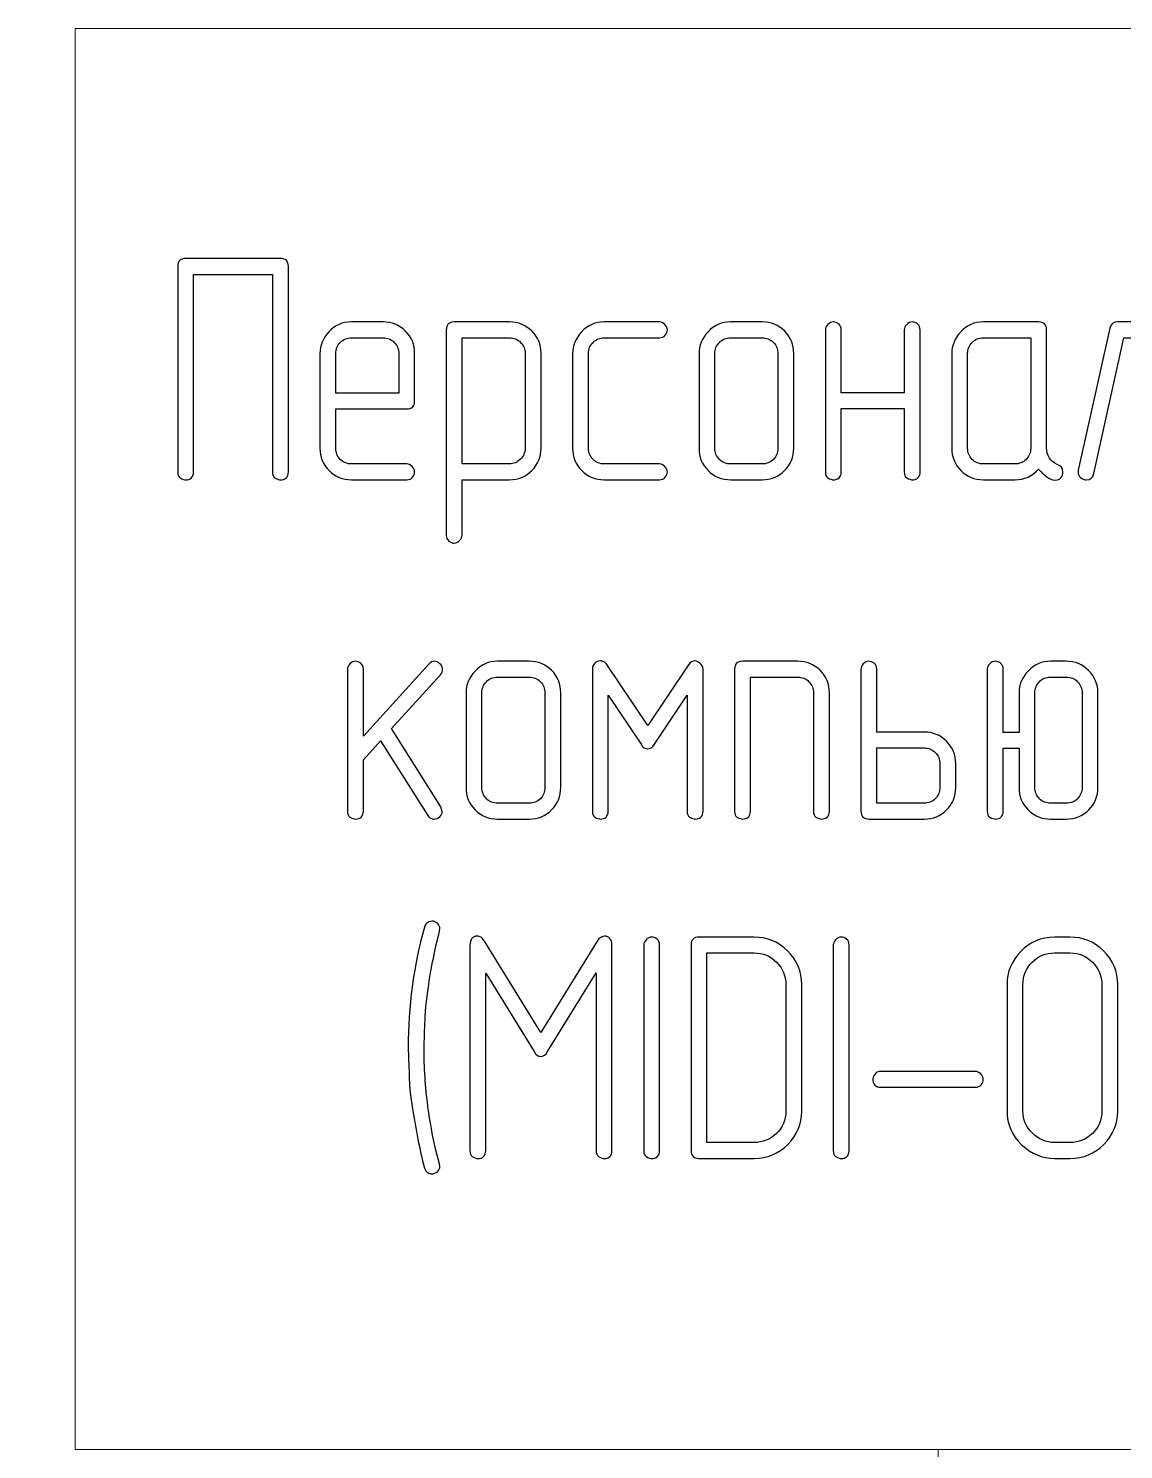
# Model space of a CAD drawing. Header units: millimetres. Extents: x -200 to 200, y -144 to 143.
# Drawn here: x 9.33 to 37.99, y 74.43 to 111.63 of the extents above; entities that cross this region are included whole.
import ezdxf

# ---------------------------------------------------------------- set-up
doc = ezdxf.new("R2010")
doc.units = ezdxf.units.MM
doc.header["$MEASUREMENT"] = 0
doc.layers.add('BLACK', color=7, linetype='Continuous')

msp = doc.modelspace()

# ---------------------------------------------------------------- linework, layer by layer
at = {"layer": 'BLACK', "color": 250, "lineweight": 20}
msp.add_lwpolyline([(10.5513, 74.4343), (55.7383, 74.4343), (55.7383, 111.6283), (10.5513, 111.6283), (10.5513, 74.4343)], close=True, dxfattribs=at)
at = {"layer": 'BLACK', "color": 250}
for points, knots in [([(16.1325, 100.0195), (16.1325, 99.9532), (16.1127, 99.901), (16.0746, 99.8629), (16.0351, 99.829), (15.9857, 99.8135), (15.925, 99.8121), (15.8996, 99.8135), (15.8517, 99.829), (15.7797, 99.8629), (15.7388, 99.8953), (15.7176, 99.9475), (15.7176, 100.0195), (15.7176, 100.0195), (15.7176, 105.1913), (15.7176, 105.1913), (15.7176, 105.1913), (13.6517, 105.1913), (13.6517, 105.1913), (13.6517, 105.1913), (13.6517, 100.0195), (13.6517, 100.0195), (13.6517, 99.9532), (13.632, 99.901), (13.5939, 99.8629), (13.5544, 99.829), (13.505, 99.8135), (13.4443, 99.8121), (13.4189, 99.8135), (13.3709, 99.829), (13.299, 99.8629), (13.258, 99.8953), (13.2369, 99.9475), (13.2369, 100.0195), (13.2369, 100.0195), (13.2369, 105.3987), (13.2369, 105.3987), (13.2369, 105.537), (13.306, 105.6061), (13.4429, 105.6061), (13.4429, 105.6061), (15.9265, 105.6061), (15.9265, 105.6061), (16.0633, 105.6061), (16.1325, 105.537), (16.1325, 105.3987), (16.1325, 105.3987), (16.1325, 100.0195), (16.1325, 100.0195)], [0, 0, 0, 0, 0.0625, 0.0625, 0.0625, 0.125, 0.125, 0.125, 0.1875, 0.1875, 0.1875, 0.25, 0.25, 0.25, 0.3125, 0.3125, 0.3125, 0.375, 0.375, 0.375, 0.4375, 0.4375, 0.4375, 0.5, 0.5, 0.5, 0.5625, 0.5625, 0.5625, 0.625, 0.625, 0.625, 0.6875, 0.6875, 0.6875, 0.75, 0.75, 0.75, 0.8125, 0.8125, 0.8125, 0.875, 0.875, 0.875, 0.9375, 0.9375, 0.9375, 1, 1, 1, 1]), ([(17.3728, 101.6691), (17.3728, 101.6691), (17.3728, 100.6404), (17.3728, 100.6404), (17.3728, 100.5261), (17.4123, 100.4287), (17.4928, 100.3497), (17.5718, 100.2693), (17.6706, 100.2298), (17.7863, 100.2298), (17.7863, 100.2298), (19.2327, 100.2298), (19.2327, 100.2298), (19.2821, 100.2298), (19.3286, 100.2072), (19.3724, 100.1634), (19.4161, 100.1197), (19.4387, 100.0717), (19.4387, 100.0223), (19.4387, 99.9729), (19.4204, 99.925), (19.3851, 99.8812), (19.3484, 99.8375), (19.2976, 99.8149), (19.2313, 99.8149), (19.2313, 99.8149), (17.7849, 99.8149), (17.7849, 99.8149), (17.5535, 99.8149), (17.3573, 99.8953), (17.1979, 100.0548), (17.0384, 100.2142), (16.958, 100.4104), (16.958, 100.6418), (16.958, 100.6418), (16.958, 103.1197), (16.958, 103.1197), (16.958, 103.3272), (17.037, 103.5163), (17.1936, 103.6884), (17.3503, 103.8606), (17.5478, 103.9466), (17.7849, 103.9466), (17.7849, 103.9466), (18.6118, 103.9466), (18.6118, 103.9466), (18.8404, 103.9466), (19.0351, 103.8676), (19.1974, 103.7082), (19.3583, 103.5501), (19.4387, 103.3526), (19.4387, 103.1183), (19.4387, 103.1183), (19.4387, 101.8765), (19.4387, 101.8765), (19.4387, 101.7383), (19.3696, 101.6691), (19.2327, 101.6691), (19.2327, 101.6691), (17.3728, 101.6691), (17.3728, 101.6691)], [0, 0, 0, 0, 0.05, 0.05, 0.05, 0.1, 0.1, 0.1, 0.15, 0.15, 0.15, 0.2, 0.2, 0.2, 0.25, 0.25, 0.25, 0.3, 0.3, 0.3, 0.35, 0.35, 0.35, 0.4, 0.4, 0.4, 0.45, 0.45, 0.45, 0.5, 0.5, 0.5, 0.55, 0.55, 0.55, 0.6, 0.6, 0.6, 0.65, 0.65, 0.65, 0.7, 0.7, 0.7, 0.75, 0.75, 0.75, 0.8, 0.8, 0.8, 0.85, 0.85, 0.85, 0.9, 0.9, 0.9, 0.95, 0.95, 0.95, 1, 1, 1, 1]), ([(20.6805, 99.8149), (20.6805, 99.8149), (20.6805, 98.3657), (20.6805, 98.3657), (20.6805, 98.3149), (20.658, 98.2683), (20.6142, 98.2246), (20.5705, 98.1794), (20.5225, 98.1582), (20.4731, 98.1568), (20.4237, 98.1582), (20.3757, 98.1752), (20.332, 98.2119), (20.2882, 98.2471), (20.2657, 98.2979), (20.2657, 98.3643), (20.2657, 98.3643), (20.2657, 103.7392), (20.2657, 103.7392), (20.2657, 103.8775), (20.3348, 103.9466), (20.4731, 103.9466), (20.4731, 103.9466), (21.9237, 103.9466), (21.9237, 103.9466), (22.1467, 103.9466), (22.34, 103.8676), (22.5023, 103.7096), (22.6646, 103.5515), (22.7464, 103.3568), (22.7464, 103.1254), (22.7464, 103.1254), (22.7464, 100.6446), (22.7464, 100.6446), (22.7464, 100.416), (22.6674, 100.2213), (22.5093, 100.059), (22.3499, 99.8967), (22.1552, 99.8149), (21.9237, 99.8149), (21.9237, 99.8149), (20.6805, 99.8149), (20.6805, 99.8149)], [0, 0, 0, 0, 0.0714286, 0.0714286, 0.0714286, 0.1428571, 0.1428571, 0.1428571, 0.2142857, 0.2142857, 0.2142857, 0.2857143, 0.2857143, 0.2857143, 0.3571429, 0.3571429, 0.3571429, 0.4285714, 0.4285714, 0.4285714, 0.5, 0.5, 0.5, 0.5714286, 0.5714286, 0.5714286, 0.6428571, 0.6428571, 0.6428571, 0.7142857, 0.7142857, 0.7142857, 0.7857143, 0.7857143, 0.7857143, 0.8571429, 0.8571429, 0.8571429, 0.9285714, 0.9285714, 0.9285714, 1, 1, 1, 1]), ([(25.8453, 99.8149), (25.8453, 99.8149), (24.4003, 99.8149), (24.4003, 99.8149), (24.1689, 99.8149), (23.9727, 99.8953), (23.8133, 100.0548), (23.6538, 100.2142), (23.5734, 100.4104), (23.5734, 100.6418), (23.5734, 100.6418), (23.5734, 103.1197), (23.5734, 103.1197), (23.5734, 103.3272), (23.6524, 103.5163), (23.809, 103.6884), (23.9657, 103.8606), (24.1632, 103.9466), (24.4003, 103.9466), (24.4003, 103.9466), (25.8453, 103.9466), (25.8453, 103.9466), (25.8961, 103.9466), (25.9426, 103.9241), (25.9864, 103.8803), (26.0301, 103.8366), (26.0527, 103.7886), (26.0527, 103.7392), (26.0527, 103.6898), (26.0344, 103.6418), (25.9991, 103.5981), (25.9624, 103.5544), (25.9116, 103.5318), (25.8467, 103.5318), (25.8467, 103.5318), (24.4017, 103.5318), (24.4017, 103.5318), (24.286, 103.5318), (24.1872, 103.4923), (24.1082, 103.4118), (24.0277, 103.3328), (23.9882, 103.234), (23.9882, 103.1197), (23.9882, 103.1197), (23.9882, 100.6432), (23.9882, 100.6432), (23.9882, 100.5275), (24.0277, 100.4287), (24.1082, 100.3497), (24.1872, 100.2693), (24.286, 100.2298), (24.4017, 100.2298), (24.4017, 100.2298), (25.8467, 100.2298), (25.8467, 100.2298), (25.8961, 100.2298), (25.9426, 100.2072), (25.9864, 100.1634), (26.0301, 100.1197), (26.0527, 100.0717), (26.0527, 100.0223), (26.0527, 99.9729), (26.0344, 99.925), (25.9991, 99.8812), (25.9624, 99.8375), (25.9116, 99.8149), (25.8453, 99.8149)], [0, 0, 0, 0, 0.0454545, 0.0454545, 0.0454545, 0.0909091, 0.0909091, 0.0909091, 0.1363636, 0.1363636, 0.1363636, 0.1818182, 0.1818182, 0.1818182, 0.2272727, 0.2272727, 0.2272727, 0.2727273, 0.2727273, 0.2727273, 0.3181818, 0.3181818, 0.3181818, 0.3636364, 0.3636364, 0.3636364, 0.4090909, 0.4090909, 0.4090909, 0.4545455, 0.4545455, 0.4545455, 0.5, 0.5, 0.5, 0.5454545, 0.5454545, 0.5454545, 0.5909091, 0.5909091, 0.5909091, 0.6363636, 0.6363636, 0.6363636, 0.6818182, 0.6818182, 0.6818182, 0.7272727, 0.7272727, 0.7272727, 0.7727273, 0.7727273, 0.7727273, 0.8181818, 0.8181818, 0.8181818, 0.8636364, 0.8636364, 0.8636364, 0.9090909, 0.9090909, 0.9090909, 0.9545455, 0.9545455, 0.9545455, 1, 1, 1, 1]), ([(29.3618, 100.6418), (29.3618, 100.4104), (29.2814, 100.2142), (29.1219, 100.0548), (28.9625, 99.8953), (28.7663, 99.8149), (28.5349, 99.8149), (28.5349, 99.8149), (27.708, 99.8149), (27.708, 99.8149), (27.4766, 99.8149), (27.2804, 99.8953), (27.121, 100.0548), (26.9615, 100.2142), (26.8811, 100.4104), (26.8811, 100.6418), (26.8811, 100.6418), (26.8811, 103.1197), (26.8811, 103.1197), (26.8811, 103.3272), (26.9601, 103.5163), (27.1167, 103.6884), (27.2734, 103.8606), (27.4709, 103.9466), (27.708, 103.9466), (27.708, 103.9466), (28.5349, 103.9466), (28.5349, 103.9466), (28.7635, 103.9466), (28.9582, 103.8676), (29.1205, 103.7096), (29.2814, 103.5501), (29.3618, 103.354), (29.3618, 103.1197), (29.3618, 103.1197), (29.3618, 100.6418), (29.3618, 100.6418)], [0, 0, 0, 0, 0.0833333, 0.0833333, 0.0833333, 0.1666667, 0.1666667, 0.1666667, 0.25, 0.25, 0.25, 0.3333333, 0.3333333, 0.3333333, 0.4166667, 0.4166667, 0.4166667, 0.5, 0.5, 0.5, 0.5833333, 0.5833333, 0.5833333, 0.6666667, 0.6666667, 0.6666667, 0.75, 0.75, 0.75, 0.8333333, 0.8333333, 0.8333333, 0.9166667, 0.9166667, 0.9166667, 1, 1, 1, 1]), ([(32.2546, 102.0924), (32.2546, 102.0924), (32.2546, 103.7406), (32.2546, 103.7406), (32.2546, 103.7844), (32.2758, 103.8295), (32.3167, 103.8761), (32.3591, 103.9227), (32.407, 103.9466), (32.4621, 103.9466), (32.5115, 103.9466), (32.5594, 103.9283), (32.6032, 103.893), (32.6469, 103.8577), (32.6695, 103.8055), (32.6695, 103.7406), (32.6695, 103.7406), (32.6695, 100.0209), (32.6695, 100.0209), (32.6695, 99.956), (32.6498, 99.9024), (32.6117, 99.8643), (32.5721, 99.8318), (32.5228, 99.8149), (32.4621, 99.8149), (32.4367, 99.8149), (32.3887, 99.8318), (32.3167, 99.8643), (32.2758, 99.8982), (32.2546, 99.9504), (32.2546, 100.0223), (32.2546, 100.0223), (32.2546, 101.6776), (32.2546, 101.6776), (32.2546, 101.6776), (30.6036, 101.6776), (30.6036, 101.6776), (30.6036, 101.6776), (30.6036, 100.0223), (30.6036, 100.0223), (30.6036, 99.956), (30.5839, 99.9038), (30.5458, 99.8643), (30.5063, 99.8318), (30.4569, 99.8149), (30.3962, 99.8149), (30.3708, 99.8149), (30.3228, 99.8318), (30.2509, 99.8643), (30.2099, 99.8982), (30.1888, 99.9504), (30.1888, 100.0209), (30.1888, 100.0209), (30.1888, 103.7406), (30.1888, 103.7406), (30.1888, 103.7844), (30.2099, 103.8295), (30.2509, 103.8761), (30.2932, 103.9227), (30.3412, 103.9466), (30.3962, 103.9466), (30.4456, 103.9466), (30.4936, 103.9283), (30.5373, 103.893), (30.5811, 103.8577), (30.6036, 103.8069), (30.6036, 103.7406), (30.6036, 103.7406), (30.6036, 102.0924), (30.6036, 102.0924), (30.6036, 102.0924), (32.2546, 102.0924), (32.2546, 102.0924)], [0, 0, 0, 0, 0.0416667, 0.0416667, 0.0416667, 0.0833333, 0.0833333, 0.0833333, 0.125, 0.125, 0.125, 0.1666667, 0.1666667, 0.1666667, 0.2083333, 0.2083333, 0.2083333, 0.25, 0.25, 0.25, 0.2916667, 0.2916667, 0.2916667, 0.3333333, 0.3333333, 0.3333333, 0.375, 0.375, 0.375, 0.4166667, 0.4166667, 0.4166667, 0.4583333, 0.4583333, 0.4583333, 0.5, 0.5, 0.5, 0.5416667, 0.5416667, 0.5416667, 0.5833333, 0.5833333, 0.5833333, 0.625, 0.625, 0.625, 0.6666667, 0.6666667, 0.6666667, 0.7083333, 0.7083333, 0.7083333, 0.75, 0.75, 0.75, 0.7916667, 0.7916667, 0.7916667, 0.8333333, 0.8333333, 0.8333333, 0.875, 0.875, 0.875, 0.9166667, 0.9166667, 0.9166667, 0.9583333, 0.9583333, 0.9583333, 1, 1, 1, 1]), ([(36.258, 100.2157), (36.3568, 100.1818), (36.4076, 100.1169), (36.4076, 100.0209), (36.4076, 99.9602), (36.3878, 99.9094), (36.3483, 99.8685), (36.3159, 99.8276), (36.2693, 99.8064), (36.2086, 99.8064), (36.2086, 99.8064), (36.1338, 99.8149), (36.1338, 99.8149), (36.0732, 99.8318), (36.0068, 99.8699), (35.9349, 99.932), (35.9109, 99.9461), (35.8559, 99.9998), (35.7698, 100.0943), (35.6075, 99.908), (35.4001, 99.8149), (35.1503, 99.8149), (35.1503, 99.8149), (34.3234, 99.8149), (34.3234, 99.8149), (34.092, 99.8149), (33.8958, 99.8953), (33.7364, 100.0548), (33.5769, 100.2142), (33.4965, 100.4104), (33.4965, 100.6418), (33.4965, 100.6418), (33.4965, 103.1197), (33.4965, 103.1197), (33.4965, 103.3272), (33.5755, 103.5163), (33.7321, 103.6884), (33.8888, 103.8606), (34.0863, 103.9466), (34.3234, 103.9466), (34.3234, 103.9466), (35.7698, 103.9466), (35.7698, 103.9466), (35.9081, 103.9466), (35.9772, 103.8775), (35.9772, 103.7406), (35.9772, 103.7406), (35.9772, 100.6446), (35.9772, 100.6446), (35.9772, 100.5614), (36.0026, 100.4753), (36.052, 100.385), (36.0929, 100.3215), (36.1621, 100.265), (36.258, 100.2157)], [0, 0, 0, 0, 0.0555556, 0.0555556, 0.0555556, 0.1111111, 0.1111111, 0.1111111, 0.1666667, 0.1666667, 0.1666667, 0.2222222, 0.2222222, 0.2222222, 0.2777778, 0.2777778, 0.2777778, 0.3333333, 0.3333333, 0.3333333, 0.3888889, 0.3888889, 0.3888889, 0.4444444, 0.4444444, 0.4444444, 0.5, 0.5, 0.5, 0.5555556, 0.5555556, 0.5555556, 0.6111111, 0.6111111, 0.6111111, 0.6666667, 0.6666667, 0.6666667, 0.7222222, 0.7222222, 0.7222222, 0.7777778, 0.7777778, 0.7777778, 0.8333333, 0.8333333, 0.8333333, 0.8888889, 0.8888889, 0.8888889, 0.9444444, 0.9444444, 0.9444444, 1, 1, 1, 1]), ([(39.2849, 100.0209), (39.2849, 99.956), (39.2652, 99.9024), (39.2271, 99.8643), (39.1875, 99.8318), (39.1382, 99.8149), (39.0775, 99.8149), (39.0521, 99.8149), (39.0041, 99.8318), (38.9321, 99.8643), (38.8912, 99.8982), (38.87, 99.9504), (38.87, 100.0209), (38.87, 100.0209), (38.87, 103.5318), (38.87, 103.5318), (38.87, 103.5318), (38.0022, 103.5318), (38.0022, 103.5318), (38.0022, 103.5318), (37.212, 99.9758), (37.212, 99.9758), (37.1866, 99.8685), (37.1231, 99.8149), (37.0172, 99.8149), (36.9594, 99.8149), (36.91, 99.8332), (36.8663, 99.8713), (36.8239, 99.908), (36.8028, 99.9574), (36.8028, 100.0167), (36.8028, 100.0167), (36.807, 100.0675), (36.807, 100.0675), (36.807, 100.0675), (37.6339, 103.7858), (37.6339, 103.7858), (37.6593, 103.893), (37.727, 103.9466), (37.8371, 103.9466), (37.8371, 103.9466), (39.0775, 103.9466), (39.0775, 103.9466), (39.2158, 103.9466), (39.2849, 103.8775), (39.2849, 103.7406), (39.2849, 103.7406), (39.2849, 100.0209), (39.2849, 100.0209)], [0, 0, 0, 0, 0.0625, 0.0625, 0.0625, 0.125, 0.125, 0.125, 0.1875, 0.1875, 0.1875, 0.25, 0.25, 0.25, 0.3125, 0.3125, 0.3125, 0.375, 0.375, 0.375, 0.4375, 0.4375, 0.4375, 0.5, 0.5, 0.5, 0.5625, 0.5625, 0.5625, 0.625, 0.625, 0.625, 0.6875, 0.6875, 0.6875, 0.75, 0.75, 0.75, 0.8125, 0.8125, 0.8125, 0.875, 0.875, 0.875, 0.9375, 0.9375, 0.9375, 1, 1, 1, 1]), ([(17.3728, 102.084), (17.3728, 102.084), (19.0238, 102.084), (19.0238, 102.084), (19.0238, 102.084), (19.0238, 103.1183), (19.0238, 103.1183), (19.0238, 103.234), (18.9843, 103.3314), (18.9039, 103.4118), (18.8249, 103.4923), (18.7261, 103.5318), (18.6118, 103.5318), (18.6118, 103.5318), (17.7863, 103.5318), (17.7863, 103.5318), (17.6706, 103.5318), (17.5718, 103.4923), (17.4928, 103.4118), (17.4123, 103.3314), (17.3728, 103.234), (17.3728, 103.1183), (17.3728, 103.1183), (17.3728, 102.084), (17.3728, 102.084)], [0, 0, 0, 0, 0.125, 0.125, 0.125, 0.25, 0.25, 0.25, 0.375, 0.375, 0.375, 0.5, 0.5, 0.5, 0.625, 0.625, 0.625, 0.75, 0.75, 0.75, 0.875, 0.875, 0.875, 1, 1, 1, 1]), ([(20.6805, 100.2298), (20.6805, 100.2298), (21.9223, 100.2298), (21.9223, 100.2298), (22.0296, 100.2298), (22.1255, 100.2707), (22.2074, 100.3539), (22.2906, 100.4358), (22.3315, 100.5332), (22.3315, 100.646), (22.3315, 100.646), (22.3315, 103.124), (22.3315, 103.124), (22.3315, 103.2369), (22.292, 103.3328), (22.2116, 103.4118), (22.1326, 103.4923), (22.0352, 103.5318), (21.9223, 103.5318), (21.9223, 103.5318), (20.6805, 103.5318), (20.6805, 103.5318), (20.6805, 103.5318), (20.6805, 100.2298), (20.6805, 100.2298)], [0, 0, 0, 0, 0.125, 0.125, 0.125, 0.25, 0.25, 0.25, 0.375, 0.375, 0.375, 0.5, 0.5, 0.5, 0.625, 0.625, 0.625, 0.75, 0.75, 0.75, 0.875, 0.875, 0.875, 1, 1, 1, 1]), ([(28.9469, 100.6432), (28.9469, 100.6432), (28.9469, 103.1197), (28.9469, 103.1197), (28.9469, 103.234), (28.9074, 103.3328), (28.827, 103.4118), (28.748, 103.4923), (28.6492, 103.5318), (28.5349, 103.5318), (28.5349, 103.5318), (27.7094, 103.5318), (27.7094, 103.5318), (27.5937, 103.5318), (27.4949, 103.4923), (27.4159, 103.4118), (27.3354, 103.3328), (27.2959, 103.234), (27.2959, 103.1197), (27.2959, 103.1197), (27.2959, 100.6432), (27.2959, 100.6432), (27.2959, 100.5275), (27.3354, 100.4287), (27.4159, 100.3497), (27.4949, 100.2693), (27.5937, 100.2298), (27.7094, 100.2298), (27.7094, 100.2298), (28.5349, 100.2298), (28.5349, 100.2298), (28.6492, 100.2298), (28.748, 100.2693), (28.827, 100.3497), (28.9074, 100.4287), (28.9469, 100.5275), (28.9469, 100.6432)], [0, 0, 0, 0, 0.0833333, 0.0833333, 0.0833333, 0.1666667, 0.1666667, 0.1666667, 0.25, 0.25, 0.25, 0.3333333, 0.3333333, 0.3333333, 0.4166667, 0.4166667, 0.4166667, 0.5, 0.5, 0.5, 0.5833333, 0.5833333, 0.5833333, 0.6666667, 0.6666667, 0.6666667, 0.75, 0.75, 0.75, 0.8333333, 0.8333333, 0.8333333, 0.9166667, 0.9166667, 0.9166667, 1, 1, 1, 1]), ([(35.5623, 100.6432), (35.5623, 100.6432), (35.5623, 103.5318), (35.5623, 103.5318), (35.5623, 103.5318), (34.3248, 103.5318), (34.3248, 103.5318), (34.2091, 103.5318), (34.1103, 103.4923), (34.0313, 103.4118), (33.9508, 103.3328), (33.9113, 103.234), (33.9113, 103.1197), (33.9113, 103.1197), (33.9113, 100.6432), (33.9113, 100.6432), (33.9113, 100.5275), (33.9508, 100.4287), (34.0313, 100.3497), (34.1103, 100.2693), (34.2091, 100.2298), (34.3248, 100.2298), (34.3248, 100.2298), (35.1503, 100.2298), (35.1503, 100.2298), (35.2646, 100.2298), (35.3634, 100.2693), (35.4424, 100.3497), (35.5228, 100.4287), (35.5623, 100.5275), (35.5623, 100.6432)], [0, 0, 0, 0, 0.1, 0.1, 0.1, 0.2, 0.2, 0.2, 0.3, 0.3, 0.3, 0.4, 0.4, 0.4, 0.5, 0.5, 0.5, 0.6, 0.6, 0.6, 0.7, 0.7, 0.7, 0.8, 0.8, 0.8, 0.9, 0.9, 0.9, 1, 1, 1, 1]), ([(18.8327, 93.3068), (18.8327, 93.3068), (20.1281, 91.2536), (20.1281, 91.2536), (20.1281, 91.2536), (20.162, 91.1379), (20.162, 91.1379), (20.162, 91.0885), (20.1394, 91.0391), (20.0957, 90.9926), (20.0519, 90.9545), (20.0026, 90.9347), (19.9475, 90.9347), (19.9108, 90.9347), (19.8812, 90.9418), (19.8558, 90.9559), (19.8318, 90.9686), (19.8064, 90.994), (19.7824, 91.0292), (19.7824, 91.0292), (18.5477, 92.9851), (18.5477, 92.9851), (18.5477, 92.9851), (18.0961, 92.4855), (18.0961, 92.4855), (18.0961, 92.4855), (18.0961, 91.1421), (18.0961, 91.1421), (18.0961, 91.0758), (18.0764, 91.0236), (18.0383, 90.9841), (17.9988, 90.9516), (17.9494, 90.9347), (17.8887, 90.9347), (17.8633, 90.9347), (17.8153, 90.9516), (17.7434, 90.9841), (17.7024, 91.018), (17.6813, 91.0702), (17.6813, 91.1407), (17.6813, 91.1407), (17.6813, 94.8604), (17.6813, 94.8604), (17.6813, 94.9042), (17.7024, 94.9493), (17.7434, 94.9959), (17.7857, 95.0425), (17.8337, 95.0664), (17.8887, 95.0664), (17.9381, 95.0664), (17.9861, 95.0481), (18.0298, 95.0128), (18.0736, 94.9775), (18.0961, 94.9253), (18.0961, 94.8604), (18.0961, 94.8604), (18.0961, 93.105), (18.0961, 93.105), (18.0961, 93.105), (19.8064, 94.9917), (19.8064, 94.9917), (19.853, 95.041), (19.9038, 95.0664), (19.9588, 95.0664), (20.0096, 95.0664), (20.0562, 95.0453), (20.1013, 95.0029), (20.1479, 94.9592), (20.1705, 94.9098), (20.1705, 94.8505), (20.1705, 94.7983), (20.1507, 94.7518), (20.1126, 94.7108), (20.1126, 94.7108), (18.8327, 93.3068), (18.8327, 93.3068)], [0, 0, 0, 0, 0.04, 0.04, 0.04, 0.08, 0.08, 0.08, 0.12, 0.12, 0.12, 0.16, 0.16, 0.16, 0.2, 0.2, 0.2, 0.24, 0.24, 0.24, 0.28, 0.28, 0.28, 0.32, 0.32, 0.32, 0.36, 0.36, 0.36, 0.4, 0.4, 0.4, 0.44, 0.44, 0.44, 0.48, 0.48, 0.48, 0.52, 0.52, 0.52, 0.56, 0.56, 0.56, 0.6, 0.6, 0.6, 0.64, 0.64, 0.64, 0.68, 0.68, 0.68, 0.72, 0.72, 0.72, 0.76, 0.76, 0.76, 0.8, 0.8, 0.8, 0.84, 0.84, 0.84, 0.88, 0.88, 0.88, 0.92, 0.92, 0.92, 0.96, 0.96, 0.96, 1, 1, 1, 1]), ([(23.2637, 91.7616), (23.2637, 91.5302), (23.1833, 91.334), (23.0238, 91.1746), (22.8644, 91.0151), (22.6682, 90.9347), (22.4368, 90.9347), (22.4368, 90.9347), (21.6099, 90.9347), (21.6099, 90.9347), (21.3785, 90.9347), (21.1823, 91.0151), (21.0229, 91.1746), (20.8634, 91.334), (20.783, 91.5302), (20.783, 91.7616), (20.783, 91.7616), (20.783, 94.2395), (20.783, 94.2395), (20.783, 94.447), (20.862, 94.6361), (21.0186, 94.8082), (21.1753, 94.9804), (21.3728, 95.0664), (21.6099, 95.0664), (21.6099, 95.0664), (22.4368, 95.0664), (22.4368, 95.0664), (22.6654, 95.0664), (22.8601, 94.9874), (23.0224, 94.8294), (23.1833, 94.6699), (23.2637, 94.4738), (23.2637, 94.2395), (23.2637, 94.2395), (23.2637, 91.7616), (23.2637, 91.7616)], [0, 0, 0, 0, 0.0833333, 0.0833333, 0.0833333, 0.1666667, 0.1666667, 0.1666667, 0.25, 0.25, 0.25, 0.3333333, 0.3333333, 0.3333333, 0.4166667, 0.4166667, 0.4166667, 0.5, 0.5, 0.5, 0.5833333, 0.5833333, 0.5833333, 0.6666667, 0.6666667, 0.6666667, 0.75, 0.75, 0.75, 0.8333333, 0.8333333, 0.8333333, 0.9166667, 0.9166667, 0.9166667, 1, 1, 1, 1]), ([(26.9863, 91.1407), (26.9863, 91.0758), (26.9665, 91.0222), (26.9284, 90.9841), (26.8889, 90.9516), (26.8395, 90.9347), (26.7788, 90.9347), (26.7534, 90.9347), (26.7055, 90.9516), (26.6335, 90.9841), (26.5926, 91.018), (26.5714, 91.0702), (26.5714, 91.1421), (26.5714, 91.1421), (26.5714, 94.176), (26.5714, 94.176), (26.5714, 94.176), (25.712, 92.8919), (25.712, 92.8919), (25.6627, 92.8115), (25.6048, 92.772), (25.5385, 92.772), (25.475, 92.772), (25.4171, 92.8115), (25.3649, 92.8919), (25.3649, 92.8919), (24.5055, 94.176), (24.5055, 94.176), (24.5055, 94.176), (24.5055, 91.1421), (24.5055, 91.1421), (24.5055, 91.0758), (24.4858, 91.0236), (24.4477, 90.9841), (24.4082, 90.9516), (24.3588, 90.9347), (24.2981, 90.9347), (24.2727, 90.9347), (24.2247, 90.9516), (24.1528, 90.9841), (24.1118, 91.018), (24.0907, 91.0702), (24.0907, 91.1421), (24.0907, 91.1421), (24.0907, 94.8632), (24.0907, 94.8632), (24.0907, 94.9225), (24.1118, 94.9719), (24.1528, 95.0128), (24.1937, 95.0537), (24.2431, 95.0749), (24.3023, 95.0749), (24.3263, 95.0749), (24.356, 95.0664), (24.3884, 95.0495), (24.4223, 95.0425), (24.4491, 95.0185), (24.4717, 94.9804), (24.4717, 94.9804), (25.5385, 93.3816), (25.5385, 93.3816), (25.5385, 93.3816), (26.6053, 94.9761), (26.6053, 94.9761), (26.6533, 95.0425), (26.7125, 95.0749), (26.7831, 95.0749), (26.8113, 95.0749), (26.8522, 95.0552), (26.9058, 95.0156), (26.9595, 94.9747), (26.9863, 94.9239), (26.9863, 94.8604), (26.9863, 94.8604), (26.9863, 91.1407), (26.9863, 91.1407)], [0, 0, 0, 0, 0.04, 0.04, 0.04, 0.08, 0.08, 0.08, 0.12, 0.12, 0.12, 0.16, 0.16, 0.16, 0.2, 0.2, 0.2, 0.24, 0.24, 0.24, 0.28, 0.28, 0.28, 0.32, 0.32, 0.32, 0.36, 0.36, 0.36, 0.4, 0.4, 0.4, 0.44, 0.44, 0.44, 0.48, 0.48, 0.48, 0.52, 0.52, 0.52, 0.56, 0.56, 0.56, 0.6, 0.6, 0.6, 0.64, 0.64, 0.64, 0.68, 0.68, 0.68, 0.72, 0.72, 0.72, 0.76, 0.76, 0.76, 0.8, 0.8, 0.8, 0.84, 0.84, 0.84, 0.88, 0.88, 0.88, 0.92, 0.92, 0.92, 0.96, 0.96, 0.96, 1, 1, 1, 1]), ([(30.2925, 91.1407), (30.2925, 91.0758), (30.2728, 91.0222), (30.2347, 90.9841), (30.1951, 90.9516), (30.1458, 90.9347), (30.0851, 90.9347), (30.0597, 90.9347), (30.0117, 90.9516), (29.9397, 90.9841), (29.8988, 91.018), (29.8776, 91.0702), (29.8776, 91.1407), (29.8776, 91.1407), (29.8776, 94.2381), (29.8776, 94.2381), (29.8776, 94.3538), (29.8381, 94.4526), (29.7577, 94.5316), (29.6787, 94.6121), (29.5799, 94.6516), (29.4656, 94.6516), (29.4656, 94.6516), (28.2266, 94.6516), (28.2266, 94.6516), (28.2266, 94.6516), (28.2266, 91.1407), (28.2266, 91.1407), (28.2266, 91.0758), (28.2069, 91.0222), (28.1688, 90.9841), (28.1293, 90.9516), (28.0799, 90.9347), (28.0192, 90.9347), (27.9938, 90.9347), (27.9458, 90.9516), (27.8739, 90.9841), (27.8329, 91.018), (27.8118, 91.0702), (27.8118, 91.1407), (27.8118, 91.1407), (27.8118, 94.8604), (27.8118, 94.8604), (27.8118, 94.9973), (27.8809, 95.0664), (28.0192, 95.0664), (28.0192, 95.0664), (29.4656, 95.0664), (29.4656, 95.0664), (29.6942, 95.0664), (29.8889, 94.9874), (30.0512, 94.8294), (30.2121, 94.6699), (30.2925, 94.4738), (30.2925, 94.2395), (30.2925, 94.2395), (30.2925, 91.1407), (30.2925, 91.1407)], [0, 0, 0, 0, 0.0526316, 0.0526316, 0.0526316, 0.1052632, 0.1052632, 0.1052632, 0.1578947, 0.1578947, 0.1578947, 0.2105263, 0.2105263, 0.2105263, 0.2631579, 0.2631579, 0.2631579, 0.3157895, 0.3157895, 0.3157895, 0.3684211, 0.3684211, 0.3684211, 0.4210526, 0.4210526, 0.4210526, 0.4736842, 0.4736842, 0.4736842, 0.5263158, 0.5263158, 0.5263158, 0.5789474, 0.5789474, 0.5789474, 0.6315789, 0.6315789, 0.6315789, 0.6842105, 0.6842105, 0.6842105, 0.7368421, 0.7368421, 0.7368421, 0.7894737, 0.7894737, 0.7894737, 0.8421053, 0.8421053, 0.8421053, 0.8947368, 0.8947368, 0.8947368, 0.9473684, 0.9473684, 0.9473684, 1, 1, 1, 1]), ([(31.5343, 93.2122), (31.5343, 93.2122), (32.7733, 93.2122), (32.7733, 93.2122), (33.0019, 93.2122), (33.198, 93.1332), (33.3589, 92.9738), (33.5198, 92.8157), (33.6002, 92.6182), (33.6002, 92.3839), (33.6002, 92.3839), (33.6002, 91.763), (33.6002, 91.763), (33.6002, 91.5316), (33.5198, 91.3355), (33.3603, 91.1746), (33.2009, 91.0151), (33.0047, 90.9347), (32.7733, 90.9347), (32.7733, 90.9347), (31.3269, 90.9347), (31.3269, 90.9347), (31.1886, 90.9347), (31.1195, 91.0038), (31.1195, 91.1407), (31.1195, 91.1407), (31.1195, 94.8604), (31.1195, 94.8604), (31.1195, 94.9042), (31.1406, 94.9493), (31.1816, 94.9959), (31.2239, 95.0425), (31.2719, 95.0664), (31.3269, 95.0664), (31.3763, 95.0664), (31.4243, 95.0481), (31.468, 95.0128), (31.5118, 94.9775), (31.5343, 94.9267), (31.5343, 94.8604), (31.5343, 94.8604), (31.5343, 93.2122), (31.5343, 93.2122)], [0, 0, 0, 0, 0.0714286, 0.0714286, 0.0714286, 0.1428571, 0.1428571, 0.1428571, 0.2142857, 0.2142857, 0.2142857, 0.2857143, 0.2857143, 0.2857143, 0.3571429, 0.3571429, 0.3571429, 0.4285714, 0.4285714, 0.4285714, 0.5, 0.5, 0.5, 0.5714286, 0.5714286, 0.5714286, 0.6428571, 0.6428571, 0.6428571, 0.7142857, 0.7142857, 0.7142857, 0.7857143, 0.7857143, 0.7857143, 0.8571429, 0.8571429, 0.8571429, 0.9285714, 0.9285714, 0.9285714, 1, 1, 1, 1]), ([(34.842, 93.2038), (34.842, 93.2038), (35.2569, 93.2038), (35.2569, 93.2038), (35.2569, 93.2038), (35.2569, 94.2381), (35.2569, 94.2381), (35.2569, 94.4456), (35.3359, 94.6346), (35.4926, 94.8082), (35.6492, 94.9804), (35.8468, 95.0664), (36.0838, 95.0664), (36.0838, 95.0664), (36.4959, 95.0664), (36.4959, 95.0664), (36.7231, 95.0664), (36.9164, 94.9846), (37.0787, 94.8223), (37.2409, 94.66), (37.3228, 94.4667), (37.3228, 94.2395), (37.3228, 94.2395), (37.3228, 91.7616), (37.3228, 91.7616), (37.3228, 91.533), (37.2423, 91.3369), (37.0815, 91.176), (36.9206, 91.0151), (36.7245, 90.9347), (36.4959, 90.9347), (36.4959, 90.9347), (36.0838, 90.9347), (36.0838, 90.9347), (35.8524, 90.9347), (35.6563, 91.0137), (35.4968, 91.1732), (35.3373, 91.3326), (35.2569, 91.5274), (35.2569, 91.7588), (35.2569, 91.7588), (35.2569, 92.7889), (35.2569, 92.7889), (35.2569, 92.7889), (34.842, 92.7889), (34.842, 92.7889), (34.842, 92.7889), (34.842, 91.1407), (34.842, 91.1407), (34.842, 91.0744), (34.8223, 91.0222), (34.7842, 90.9841), (34.7447, 90.9516), (34.6953, 90.9347), (34.6346, 90.9347), (34.6092, 90.9347), (34.5612, 90.9516), (34.4893, 90.9841), (34.4483, 91.018), (34.4272, 91.0702), (34.4272, 91.1407), (34.4272, 91.1407), (34.4272, 94.8604), (34.4272, 94.8604), (34.4272, 94.9042), (34.4483, 94.9493), (34.4893, 94.9959), (34.5316, 95.0425), (34.5796, 95.0664), (34.6346, 95.0664), (34.684, 95.0664), (34.732, 95.0481), (34.7757, 95.0128), (34.8195, 94.9761), (34.842, 94.9253), (34.842, 94.859), (34.842, 94.859), (34.842, 93.2038), (34.842, 93.2038)], [0, 0, 0, 0, 0.0384615, 0.0384615, 0.0384615, 0.0769231, 0.0769231, 0.0769231, 0.1153846, 0.1153846, 0.1153846, 0.1538462, 0.1538462, 0.1538462, 0.1923077, 0.1923077, 0.1923077, 0.2307692, 0.2307692, 0.2307692, 0.2692308, 0.2692308, 0.2692308, 0.3076923, 0.3076923, 0.3076923, 0.3461538, 0.3461538, 0.3461538, 0.3846154, 0.3846154, 0.3846154, 0.4230769, 0.4230769, 0.4230769, 0.4615385, 0.4615385, 0.4615385, 0.5, 0.5, 0.5, 0.5384615, 0.5384615, 0.5384615, 0.5769231, 0.5769231, 0.5769231, 0.6153846, 0.6153846, 0.6153846, 0.6538462, 0.6538462, 0.6538462, 0.6923077, 0.6923077, 0.6923077, 0.7307692, 0.7307692, 0.7307692, 0.7692308, 0.7692308, 0.7692308, 0.8076923, 0.8076923, 0.8076923, 0.8461538, 0.8461538, 0.8461538, 0.8846154, 0.8846154, 0.8846154, 0.9230769, 0.9230769, 0.9230769, 0.9615385, 0.9615385, 0.9615385, 1, 1, 1, 1]), ([(22.8488, 91.763), (22.8488, 91.763), (22.8488, 94.2395), (22.8488, 94.2395), (22.8488, 94.3538), (22.8093, 94.4526), (22.7289, 94.5316), (22.6499, 94.6121), (22.5511, 94.6516), (22.4368, 94.6516), (22.4368, 94.6516), (21.6113, 94.6516), (21.6113, 94.6516), (21.4956, 94.6516), (21.3968, 94.6121), (21.3178, 94.5316), (21.2373, 94.4526), (21.1978, 94.3538), (21.1978, 94.2395), (21.1978, 94.2395), (21.1978, 91.763), (21.1978, 91.763), (21.1978, 91.6473), (21.2373, 91.5485), (21.3178, 91.4695), (21.3968, 91.3891), (21.4956, 91.3496), (21.6113, 91.3496), (21.6113, 91.3496), (22.4368, 91.3496), (22.4368, 91.3496), (22.5511, 91.3496), (22.6499, 91.3891), (22.7289, 91.4695), (22.8093, 91.5485), (22.8488, 91.6473), (22.8488, 91.763)], [0, 0, 0, 0, 0.0833333, 0.0833333, 0.0833333, 0.1666667, 0.1666667, 0.1666667, 0.25, 0.25, 0.25, 0.3333333, 0.3333333, 0.3333333, 0.4166667, 0.4166667, 0.4166667, 0.5, 0.5, 0.5, 0.5833333, 0.5833333, 0.5833333, 0.6666667, 0.6666667, 0.6666667, 0.75, 0.75, 0.75, 0.8333333, 0.8333333, 0.8333333, 0.9166667, 0.9166667, 0.9166667, 1, 1, 1, 1]), ([(36.9079, 91.763), (36.9079, 91.763), (36.9079, 94.2395), (36.9079, 94.2395), (36.9079, 94.3538), (36.8684, 94.4526), (36.788, 94.5316), (36.7089, 94.6121), (36.6116, 94.6516), (36.4959, 94.6516), (36.4959, 94.6516), (36.0838, 94.6516), (36.0838, 94.6516), (35.9681, 94.6516), (35.8707, 94.6121), (35.7917, 94.5316), (35.7113, 94.4526), (35.6718, 94.3538), (35.6718, 94.2395), (35.6718, 94.2395), (35.6718, 91.763), (35.6718, 91.763), (35.6718, 91.6473), (35.7113, 91.5485), (35.7917, 91.4695), (35.8707, 91.3891), (35.9681, 91.3496), (36.0838, 91.3496), (36.0838, 91.3496), (36.4959, 91.3496), (36.4959, 91.3496), (36.6116, 91.3496), (36.7089, 91.3891), (36.788, 91.4695), (36.8684, 91.5485), (36.9079, 91.6473), (36.9079, 91.763)], [0, 0, 0, 0, 0.0833333, 0.0833333, 0.0833333, 0.1666667, 0.1666667, 0.1666667, 0.25, 0.25, 0.25, 0.3333333, 0.3333333, 0.3333333, 0.4166667, 0.4166667, 0.4166667, 0.5, 0.5, 0.5, 0.5833333, 0.5833333, 0.5833333, 0.6666667, 0.6666667, 0.6666667, 0.75, 0.75, 0.75, 0.8333333, 0.8333333, 0.8333333, 0.9166667, 0.9166667, 0.9166667, 1, 1, 1, 1]), ([(31.5343, 92.7974), (31.5343, 92.7974), (31.5343, 91.3496), (31.5343, 91.3496), (31.5343, 91.3496), (32.7733, 91.3496), (32.7733, 91.3496), (32.8876, 91.3496), (32.9864, 91.3891), (33.0654, 91.4695), (33.1458, 91.5499), (33.1853, 91.6473), (33.1853, 91.763), (33.1853, 91.763), (33.1853, 92.3839), (33.1853, 92.3839), (33.1853, 92.4996), (33.1458, 92.597), (33.0654, 92.6774), (32.9864, 92.7579), (32.8876, 92.7974), (32.7733, 92.7974), (32.7733, 92.7974), (31.5343, 92.7974), (31.5343, 92.7974)], [0, 0, 0, 0, 0.125, 0.125, 0.125, 0.25, 0.25, 0.25, 0.375, 0.375, 0.375, 0.5, 0.5, 0.5, 0.625, 0.625, 0.625, 0.75, 0.75, 0.75, 0.875, 0.875, 0.875, 1, 1, 1, 1]), ([(20.0901, 81.9106), (20.0901, 81.9106), (20.0986, 81.8485), (20.0986, 81.8485), (20.0986, 81.7906), (20.0774, 81.7426), (20.0323, 81.706), (19.9885, 81.6693), (19.9405, 81.6509), (19.8883, 81.6495), (19.8502, 81.6509), (19.8135, 81.6608), (19.7811, 81.6834), (19.7472, 81.7003), (19.719, 81.7398), (19.6936, 81.8033), (19.5694, 82.2958), (19.4664, 82.8123), (19.3832, 83.3527), (19.3832, 83.3527), (19.3253, 83.7747), (19.3253, 83.7747), (19.3253, 83.7747), (19.3055, 83.9807), (19.3055, 83.9807), (19.3055, 83.9807), (19.2971, 84.1627), (19.2971, 84.1627), (19.2971, 84.1627), (19.2928, 84.3278), (19.2928, 84.3278), (19.2928, 84.3278), (19.2886, 84.452), (19.2886, 84.452), (19.2886, 84.452), (19.2674, 84.9572), (19.2674, 84.9572), (19.2674, 86.0254), (19.41, 87.0767), (19.6936, 88.1096), (19.7021, 88.1463), (19.7232, 88.1802), (19.7557, 88.2126), (19.7896, 88.238), (19.8333, 88.2549), (19.8883, 88.2634), (19.9434, 88.2634), (19.9928, 88.2437), (20.0351, 88.207), (20.0774, 88.1703), (20.0986, 88.1209), (20.0986, 88.0602), (20.0986, 88.0602), (20.0901, 88.0024), (20.0901, 88.0024), (20.0294, 87.7766), (19.9758, 87.5395), (19.9278, 87.294), (19.8785, 87.047), (19.8333, 86.7789), (19.7896, 86.4896), (19.7896, 86.4896), (19.7388, 86.0931), (19.7388, 86.0931), (19.7232, 85.952), (19.7148, 85.8292), (19.7148, 85.7248), (19.7148, 85.7248), (19.6978, 85.3452), (19.6978, 85.3452), (19.6978, 85.3452), (19.6851, 84.9572), (19.6851, 84.9572), (19.6851, 84.4365), (19.719, 83.9228), (19.7853, 83.419), (19.8093, 83.2074), (19.8502, 82.9562), (19.9095, 82.6669), (19.9095, 82.6669), (19.9913, 82.2746), (19.9913, 82.2746), (19.9913, 82.2746), (20.0901, 81.9106), (20.0901, 81.9106)], [0, 0, 0, 0, 0.0357143, 0.0357143, 0.0357143, 0.0714286, 0.0714286, 0.0714286, 0.1071429, 0.1071429, 0.1071429, 0.1428571, 0.1428571, 0.1428571, 0.1785714, 0.1785714, 0.1785714, 0.2142857, 0.2142857, 0.2142857, 0.25, 0.25, 0.25, 0.2857143, 0.2857143, 0.2857143, 0.3214286, 0.3214286, 0.3214286, 0.3571429, 0.3571429, 0.3571429, 0.3928571, 0.3928571, 0.3928571, 0.4285714, 0.4285714, 0.4285714, 0.4642857, 0.4642857, 0.4642857, 0.5, 0.5, 0.5, 0.5357143, 0.5357143, 0.5357143, 0.5714286, 0.5714286, 0.5714286, 0.6071429, 0.6071429, 0.6071429, 0.6428571, 0.6428571, 0.6428571, 0.6785714, 0.6785714, 0.6785714, 0.7142857, 0.7142857, 0.7142857, 0.75, 0.75, 0.75, 0.7857143, 0.7857143, 0.7857143, 0.8214286, 0.8214286, 0.8214286, 0.8571429, 0.8571429, 0.8571429, 0.8928571, 0.8928571, 0.8928571, 0.9285714, 0.9285714, 0.9285714, 0.9642857, 0.9642857, 0.9642857, 1, 1, 1, 1]), ([(24.6028, 82.2591), (24.6028, 82.1928), (24.5831, 82.1406), (24.545, 82.1025), (24.5055, 82.0686), (24.4561, 82.0531), (24.3954, 82.0517), (24.37, 82.0531), (24.322, 82.0686), (24.2501, 82.1025), (24.2091, 82.1349), (24.188, 82.1886), (24.188, 82.2605), (24.188, 82.2605), (24.188, 86.9087), (24.188, 86.9087), (24.188, 86.9087), (22.9194, 84.8499), (22.9194, 84.8499), (22.8672, 84.7638), (22.8065, 84.7215), (22.7388, 84.7215), (22.6724, 84.7215), (22.6146, 84.7638), (22.5652, 84.8499), (22.5652, 84.8499), (21.3008, 86.9045), (21.3008, 86.9045), (21.3008, 86.9045), (21.3008, 82.2605), (21.3008, 82.2605), (21.3008, 82.1942), (21.2811, 82.1406), (21.243, 82.1025), (21.2035, 82.0686), (21.1541, 82.0531), (21.0934, 82.0517), (21.068, 82.0531), (21.02, 82.0686), (20.9481, 82.1025), (20.9071, 82.1349), (20.886, 82.1871), (20.886, 82.2591), (20.886, 82.2591), (20.886, 87.6326), (20.886, 87.6326), (20.886, 87.7074), (20.9029, 87.7667), (20.9382, 87.809), (20.972, 87.8514), (21.0172, 87.8739), (21.0722, 87.8739), (21.1103, 87.8739), (21.1456, 87.8641), (21.1752, 87.8443), (21.1865, 87.8415), (21.2176, 87.8076), (21.2698, 87.7413), (21.2698, 87.7413), (22.743, 85.348), (22.743, 85.348), (22.743, 85.348), (24.219, 87.7413), (24.219, 87.7413), (24.2741, 87.8288), (24.3404, 87.8739), (24.4166, 87.8739), (24.466, 87.8739), (24.5097, 87.8514), (24.5464, 87.8076), (24.5845, 87.7625), (24.6028, 87.7046), (24.6028, 87.6326), (24.6028, 87.6326), (24.6028, 82.2591), (24.6028, 82.2591)], [0, 0, 0, 0, 0.04, 0.04, 0.04, 0.08, 0.08, 0.08, 0.12, 0.12, 0.12, 0.16, 0.16, 0.16, 0.2, 0.2, 0.2, 0.24, 0.24, 0.24, 0.28, 0.28, 0.28, 0.32, 0.32, 0.32, 0.36, 0.36, 0.36, 0.4, 0.4, 0.4, 0.44, 0.44, 0.44, 0.48, 0.48, 0.48, 0.52, 0.52, 0.52, 0.56, 0.56, 0.56, 0.6, 0.6, 0.6, 0.64, 0.64, 0.64, 0.68, 0.68, 0.68, 0.72, 0.72, 0.72, 0.76, 0.76, 0.76, 0.8, 0.8, 0.8, 0.84, 0.84, 0.84, 0.88, 0.88, 0.88, 0.92, 0.92, 0.92, 0.96, 0.96, 0.96, 1, 1, 1, 1]), ([(25.8488, 82.2591), (25.8488, 82.1928), (25.8291, 82.1406), (25.791, 82.1025), (25.7515, 82.0686), (25.7021, 82.0531), (25.6414, 82.0517), (25.616, 82.0531), (25.568, 82.0686), (25.4961, 82.1025), (25.4551, 82.1349), (25.434, 82.1871), (25.434, 82.2591), (25.434, 82.2591), (25.434, 87.6411), (25.434, 87.6411), (25.434, 87.6849), (25.4551, 87.73), (25.4961, 87.778), (25.5384, 87.8246), (25.5864, 87.8485), (25.6414, 87.8485), (25.6908, 87.8485), (25.7388, 87.8302), (25.7825, 87.7935), (25.8263, 87.7582), (25.8488, 87.7074), (25.8488, 87.6411), (25.8488, 87.6411), (25.8488, 82.2591), (25.8488, 82.2591)], [0, 0, 0, 0, 0.1, 0.1, 0.1, 0.2, 0.2, 0.2, 0.3, 0.3, 0.3, 0.4, 0.4, 0.4, 0.5, 0.5, 0.5, 0.6, 0.6, 0.6, 0.7, 0.7, 0.7, 0.8, 0.8, 0.8, 0.9, 0.9, 0.9, 1, 1, 1, 1]), ([(29.57, 83.2949), (29.57, 82.9562), (29.4486, 82.6641), (29.2059, 82.42), (28.9646, 82.1759), (28.6711, 82.0545), (28.3268, 82.0545), (28.3268, 82.0545), (26.8804, 82.0545), (26.8804, 82.0545), (26.7435, 82.0545), (26.6744, 82.1236), (26.6744, 82.2619), (26.6744, 82.2619), (26.6744, 87.6383), (26.6744, 87.6383), (26.6744, 87.7766), (26.7435, 87.8457), (26.8804, 87.8457), (26.8804, 87.8457), (28.3268, 87.8457), (28.3268, 87.8457), (28.6655, 87.8457), (28.9576, 87.7258), (29.2017, 87.4845), (29.4472, 87.2432), (29.57, 86.9497), (29.57, 86.6054), (29.57, 86.6054), (29.57, 83.2949), (29.57, 83.2949)], [0, 0, 0, 0, 0.1, 0.1, 0.1, 0.2, 0.2, 0.2, 0.3, 0.3, 0.3, 0.4, 0.4, 0.4, 0.5, 0.5, 0.5, 0.6, 0.6, 0.6, 0.7, 0.7, 0.7, 0.8, 0.8, 0.8, 0.9, 0.9, 0.9, 1, 1, 1, 1]), ([(30.8103, 82.2591), (30.8103, 82.1928), (30.7906, 82.1406), (30.7525, 82.1025), (30.713, 82.0686), (30.6636, 82.0531), (30.6029, 82.0517), (30.5775, 82.0531), (30.5295, 82.0686), (30.4576, 82.1025), (30.4166, 82.1349), (30.3955, 82.1871), (30.3955, 82.2591), (30.3955, 82.2591), (30.3955, 87.6411), (30.3955, 87.6411), (30.3955, 87.6849), (30.4166, 87.73), (30.4576, 87.778), (30.4999, 87.8246), (30.5479, 87.8485), (30.6029, 87.8485), (30.6523, 87.8485), (30.7003, 87.8302), (30.744, 87.7935), (30.7878, 87.7582), (30.8103, 87.7074), (30.8103, 87.6411), (30.8103, 87.6411), (30.8103, 82.2591), (30.8103, 82.2591)], [0, 0, 0, 0, 0.1, 0.1, 0.1, 0.2, 0.2, 0.2, 0.3, 0.3, 0.3, 0.4, 0.4, 0.4, 0.5, 0.5, 0.5, 0.6, 0.6, 0.6, 0.7, 0.7, 0.7, 0.8, 0.8, 0.8, 0.9, 0.9, 0.9, 1, 1, 1, 1]), ([(37.8392, 83.2949), (37.8392, 82.9562), (37.7178, 82.6641), (37.4751, 82.42), (37.2338, 82.1759), (36.9403, 82.0545), (36.596, 82.0545), (36.596, 82.0545), (36.1825, 82.0545), (36.1825, 82.0545), (35.8664, 82.0545), (35.58, 82.1744), (35.326, 82.4143), (35.0706, 82.6542), (34.9436, 82.9477), (34.9436, 83.2949), (34.9436, 83.2949), (34.9436, 86.6054), (34.9436, 86.6054), (34.9436, 86.9356), (35.0635, 87.2248), (35.3034, 87.4732), (35.5419, 87.7215), (35.8354, 87.8457), (36.1825, 87.8457), (36.1825, 87.8457), (36.596, 87.8457), (36.596, 87.8457), (36.9347, 87.8457), (37.2268, 87.7258), (37.4709, 87.4845), (37.7164, 87.2432), (37.8392, 86.9497), (37.8392, 86.6054), (37.8392, 86.6054), (37.8392, 83.2949), (37.8392, 83.2949)], [0, 0, 0, 0, 0.0833333, 0.0833333, 0.0833333, 0.1666667, 0.1666667, 0.1666667, 0.25, 0.25, 0.25, 0.3333333, 0.3333333, 0.3333333, 0.4166667, 0.4166667, 0.4166667, 0.5, 0.5, 0.5, 0.5833333, 0.5833333, 0.5833333, 0.6666667, 0.6666667, 0.6666667, 0.75, 0.75, 0.75, 0.8333333, 0.8333333, 0.8333333, 0.9166667, 0.9166667, 0.9166667, 1, 1, 1, 1]), ([(29.1551, 83.2963), (29.1551, 83.2963), (29.1551, 86.6039), (29.1551, 86.6039), (29.1551, 86.8297), (29.0747, 87.0245), (28.9124, 87.1867), (28.7501, 87.349), (28.554, 87.4309), (28.3268, 87.4309), (28.3268, 87.4309), (27.0892, 87.4309), (27.0892, 87.4309), (27.0892, 87.4309), (27.0892, 82.4694), (27.0892, 82.4694), (27.0892, 82.4694), (28.3268, 82.4694), (28.3268, 82.4694), (28.5483, 82.4694), (28.7431, 82.5484), (28.9082, 82.705), (29.0733, 82.8617), (29.1551, 83.0592), (29.1551, 83.2963)], [0, 0, 0, 0, 0.125, 0.125, 0.125, 0.25, 0.25, 0.25, 0.375, 0.375, 0.375, 0.5, 0.5, 0.5, 0.625, 0.625, 0.625, 0.75, 0.75, 0.75, 0.875, 0.875, 0.875, 1, 1, 1, 1]), ([(37.4243, 83.2963), (37.4243, 83.2963), (37.4243, 86.6039), (37.4243, 86.6039), (37.4243, 86.8297), (37.3439, 87.0245), (37.1816, 87.1867), (37.0193, 87.349), (36.8232, 87.4309), (36.596, 87.4309), (36.596, 87.4309), (36.1825, 87.4309), (36.1825, 87.4309), (35.9553, 87.4309), (35.7606, 87.3504), (35.5997, 87.1896), (35.4389, 87.0273), (35.3584, 86.8325), (35.3584, 86.6039), (35.3584, 86.6039), (35.3584, 83.2963), (35.3584, 83.2963), (35.3584, 83.0733), (35.4417, 82.88), (35.6082, 82.7149), (35.7747, 82.5512), (35.9666, 82.4694), (36.1825, 82.4694), (36.1825, 82.4694), (36.596, 82.4694), (36.596, 82.4694), (36.8175, 82.4694), (37.0123, 82.5484), (37.1774, 82.705), (37.3425, 82.8617), (37.4243, 83.0592), (37.4243, 83.2963)], [0, 0, 0, 0, 0.0833333, 0.0833333, 0.0833333, 0.1666667, 0.1666667, 0.1666667, 0.25, 0.25, 0.25, 0.3333333, 0.3333333, 0.3333333, 0.4166667, 0.4166667, 0.4166667, 0.5, 0.5, 0.5, 0.5833333, 0.5833333, 0.5833333, 0.6666667, 0.6666667, 0.6666667, 0.75, 0.75, 0.75, 0.8333333, 0.8333333, 0.8333333, 0.9166667, 0.9166667, 0.9166667, 1, 1, 1, 1]), ([(34.1152, 83.9172), (34.1152, 83.9172), (31.6345, 83.9172), (31.6345, 83.9172), (31.571, 83.9172), (31.5202, 83.9369), (31.4821, 83.975), (31.4454, 84.0202), (31.4284, 84.0696), (31.4284, 84.1246), (31.4284, 84.1557), (31.4454, 84.1966), (31.4792, 84.2516), (31.5145, 84.3052), (31.5653, 84.332), (31.6345, 84.332), (31.6345, 84.332), (34.1152, 84.332), (34.1152, 84.332), (34.1646, 84.332), (34.2112, 84.3095), (34.2549, 84.2657), (34.3001, 84.222), (34.3212, 84.174), (34.3212, 84.1246), (34.3212, 84.0752), (34.3043, 84.0272), (34.2676, 83.9835), (34.2323, 83.9398), (34.1815, 83.9172), (34.1152, 83.9172)], [0, 0, 0, 0, 0.1, 0.1, 0.1, 0.2, 0.2, 0.2, 0.3, 0.3, 0.3, 0.4, 0.4, 0.4, 0.5, 0.5, 0.5, 0.6, 0.6, 0.6, 0.7, 0.7, 0.7, 0.8, 0.8, 0.8, 0.9, 0.9, 0.9, 1, 1, 1, 1])]:
    msp.add_open_spline(points, degree=3, knots=knots, dxfattribs=at)
at = {"layer": 'BLACK', "color": 250, "lineweight": 20}
msp.add_open_spline([(33.1448, 74.4343), (33.1448, 74.4343), (33.1448, 36.4522), (33.1448, 36.4522), (33.1448, 36.4522), (-10.3466, 36.4522), (-10.3466, 36.4522), (-10.3466, 36.4522), (-10.3466, 26.2989), (-10.3466, 26.2989)], degree=3, knots=[0, 0, 0, 0, 0.3333333, 0.3333333, 0.3333333, 0.6666667, 0.6666667, 0.6666667, 1, 1, 1, 1], dxfattribs=at)

doc.saveas('drawing.dxf')
